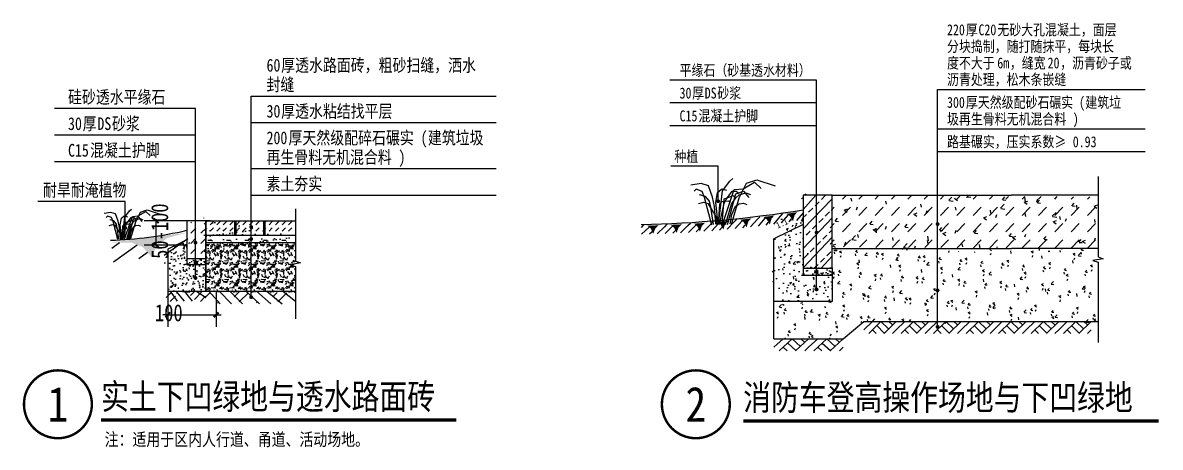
# Model space of a CAD drawing. Extents: x 1977 to 1034874806, y 3985 to 587211952.
# Drawn here: x 517424239 to 517433620, y 293609199 to 293612702 of the extents above; entities that cross this region are included whole.
import ezdxf
from ezdxf.enums import TextEntityAlignment as Align

# ---------------------------------------------------------------- set-up
doc = ezdxf.new("R2010")
doc.units = 0
doc.header["$LTSCALE"] = 10
doc.header["$MEASUREMENT"] = 0
for name, color, linetype in [('---A-中', 2, 'Continuous'), ('---A-特细', 8, 'Continuous'), ('DIM_IDEN', 3, 'Continuous'), ('DIM_LEAD', 3, 'Continuous'), ('DIM_SYMB', 3, 'Continuous'), ('PUB_TEXT', 7, 'Continuous'), ('YS-详图填充', 251, 'Continuous'), ('YS-详图轮廓线', 2, 'Continuous')]:
    doc.layers.add(name, color=color, linetype=linetype)
doc.styles.add('-宋体', font='', dxfattribs={"width": 0.8})
doc.styles.add('黑体', font='simhei.ttf', dxfattribs={"width": 0.8})
doc.styles.add('黑体_T3', font='simhei.ttf', dxfattribs={"width": 0.8})
doc.styles.get('-宋体').set_extended_font_data('SimSun')
doc.dimstyles.new('_TCH_ARCH&&20', dxfattribs={"dimtxt": 70, "dimasz": 20, "dimexe": 50, "dimexo": 0, "dimgap": 20, "dimtad": 1, "dimlfac": 0.001, "dimzin": 0, "dimdsep": 46, "dimtxsty": '黑体_T3', "dimblk": 'ARCHTICK', "dimcen": 0.09, "dimclrt": 7, "dimazin": 2, "dimtfac": 1, "dimtix": 1, "dimtmove": 2, "dimatfit": 3, "dimfxl": 0, "dimtolj": 1, "dimtzin": 0, "dimarcsym": 0})

# ---------------------------------------------------------------- blocks, each defined once
blk = doc.blocks.new('A$C75227326')
at = {"color": 252}
for points in [[(66.71856260278219, 92.1580502967845), (54.61269077846737, 132.7127513954911), (43.43959519594864, 155.3457548586448), (28.01816847316877, 160.4174550699099), (-0.0006187457875057589, 151.2327402436786)], [(80.50817251090848, 92.15804816166929), (62.34112047010058, 145.3989352996723), (48.57583831927695, 146.2584443771193), (31.36957520131909, 156.573044735429), (21.04572677846954, 147.11819916901)], [(86.23086231972047, 92.15804727557406), (80.16056116672189, 143.273518320304), (69.20108785528646, 158.0283101144159), (64.57477064991326, 162.378387365563)], [(75.76991964133413, 92.15804889531864), (66.66269679672041, 122.8653427793324), (59.77671889985868, 132.6937252126663), (54.85809821590738, 137.1166949823528), (44.52867606912696, 140.556480578045), (37.64269817226523, 137.6081635226874)], [(72.45964650462338, 92.1580494078953), (59.82543614624956, 138.861420655172), (48.12373567467512, 143.1479949324421), (40.32305732860186, 133.0159348540037)], [(84.69722197346346, 92.15804751306132), (77.82987346152731, 123.8888031583774), (74.90365156626285, 130.3853797608317), (65.4752708277847, 142.7286776308465), (59.29774186016948, 142.7286776308465), (55.07117925655984, 139.1557087554393)], [(87.02969291319096, 93.02092184535286), (90.69395832672672, 125.6075840364938), (88.05685280055695, 140.9772804393579), (81.46363368352831, 146.2470388906222), (73.99168292527975, 144.6367319638521)], [(90.49954464241819, 92.25048498828255), (92.74509099174247, 119.4596560566715), (95.8220176398936, 133.8046566140401), (101.8948272927846, 151.0352125328645), (113.1193719301555, 154.485870233053), (128.6610841432303, 152.3292400571081)], [(96.8145746232658, 91.12695182948664), (107.630258631445, 133.0544814061868), (111.3928691407382, 142.6231687988766), (120.2862707711938, 146.0404689058341), (123.3645633235756, 142.9648988095723)], [(68.63187521558211, 92.76369773755141), (66.18417505851903, 107.2488001865131), (60.5352509797267, 120.0405723655276), (54.88678220242218, 123.8028146958241), (48.48524496147365, 124.7434988250752), (43.21285511438691, 122.2980166010238)], [(81.06979799970941, 92.30657516357314), (77.69464895503552, 131.4543053040543), (70.57965446963863, 133.6991477821284), (64.21363073565954, 136.3180894909456), (62.71568923328959, 134.0732470128714)], [(86.41692720471838, 92.15804724676127), (84.4349304139796, 122.849281715884), (80.69007665828758, 127.3389666720323), (70.57965446963863, 128.0871651335765), (67.95802919009657, 126.2166689796286)], [(89.15503970116333, 92.19933667867735), (89.90810816480735, 103.4863107628917), (94.0504400152895, 111.0110425168095), (101.7705300192065, 123.8028146958241), (108.7370962584573, 125.6841829542682), (117.2097994245305, 123.426738718772)], [(94.22618672486351, 92.15804603761353), (98.31297142689073, 118.6914430391189), (99.9383973123222, 127.4617720337847), (106.1159262799374, 134.9328845451964), (115.5443070184156, 137.2066369374079)]]:
    blk.add_lwpolyline(points, dxfattribs=at)
blk = doc.blocks.new('$LinePat$素土夯实')
at = {"color": 0}
for p, q in [((0, -210.0000000002183), (210.0000000002183, 0)), ((120.0000000004366, -300), (420.0000000004366, 0)), ((420.0000000004366, 0), (607.5000000004366, -187.5)), ((495.0000000004366, -300), (795.0000000008258, 0)), ((615.0000000006003, 0), (705.0000000005821, -89.99999999998181)), ((210.0000000002183, -209.9999999999454), (300, -300)), ((314.9999999997817, -105.0000000001091), (502.4999999997817, -292.5000000001091)), ((705.0000000010441, -300), (795.0000000008258, -210.0000000002183))]:
    blk.add_line(p, q, dxfattribs=at)
blk = doc.blocks.new('$LinePat$自然土壤')
at = {"color": 0}
for p, q in [((0, -90.00000000005457), (70.98591549290177, -19.01408450693634)), ((0, -300), (210.7368421054289, -89.26315789457112)), ((420.0000000004366, -300), (629.9999999995634, -90.00000000005457)), ((210.0000000002183, -300), (286.3636363636379, -223.6363636365804))]:
    blk.add_line(p, q, dxfattribs=at)
for points in [[(0, 0), (629.9999999995634, 0), (168.0000000003929, -44.99999999989086), (462.0000000002619, -44.99999999989086)], [(168.0000000003929, -44.99999999989086), (462.0000000002619, -44.99999999989086), (252.0000000000437, -131.9999999998799), (377.9999999995198, -131.9999999998799)], [(252.0000000000437, -131.9999999998799), (377.9999999995198, -131.9999999998799), (314.9999999997817, -300)]]:
    blk.add_solid(points, dxfattribs=at)
blk = doc.blocks.new('消防登高场地（大孔混凝土）+下凹绿地')
at = {"layer": '---A-特细'}
h = blk.add_hatch(dxfattribs=at)
h.set_pattern_fill('AR-SAND', color=256, scale=24, style=0)
h.set_pattern_definition([(37.50000000000001, (-1180171.878398657, -1161075.814449847), (-1.92003755518086, 58.72958847952109), [0, -46.32960000000001, 0, -51.81600000000002, 0, -49.53000000000002]), (7.499999999999999, (-1180171.878398657, -1161075.814449847), (53.94279397656032, 86.0190120682025), [0, -24.99360000000001, 0, -41.75760000000001, 0, -16.002]), (327.5, (-1180209.368798614, -1161075.814449847), (94.91908442897497, 0.172462161425484), [0, -15.24, 0, -54.864, 0, -71.62800000000001]), (317.5, (-1180209.368798614, -1161075.814449847), (91.62677429667569, 26.75151879086595), [0, -7.620000000000001, 0, -35.9664, 0, -41.148])])
h.paths.add_polyline_path([(239.9999992847443, 584.0000008940697), (239.9999992847443, 524.0000008940697), (479.9999992847443, 524.0000008940697), (479.9999992847443, 584.0000008940697)])
at = {"layer": 'YS-详图填充'}
h = blk.add_hatch(dxfattribs=at)
h.set_pattern_fill('天然石材', color=256, scale=24, style=0)
h.set_pattern_definition([(45, (-1180051.878398657, -1160960.731725812), (-84.85284768351119, 84.85284768351121), []), (45, (-1180010.14905864, -1161003.814449847), (-84.85284768351119, 84.85284768351121), [47.36844000000001, -27.06768])])
edge = h.paths.add_edge_path()
edge.add_line((239.9999992847443, 584.0000008940697), (479.9999992847443, 584.0000008940697))
edge.add_line((479.9999992847443, 584.0000008940697), (479.9999992847443, 1136.00000089407))
edge.add_arc((431.9999992847443, 1136.00000089407), 48, 0, 90)
edge.add_line((431.9999992847443, 1184.00000089407), (239.9999992847443, 1184.00000089407))
edge.add_line((239.9999992847443, 1184.00000089407), (239.9999992847443, 584.0000008940697))
h = blk.add_hatch(dxfattribs=at)
h.set_pattern_fill('砂石碎砖', color=256, scale=40, style=0)
h.set_pattern_definition([(49.99999999999999, (-36052942.47551203, 1134856.541475594), (286.9040724274658, -25.10085347880796), [30, -330]), (355, (-36052942.47551203, 1134856.541475594), (-55.50053065585482, 300.8768532359687), [24, -264]), (100.4514, (-36052918.56684005, 1134854.449739575), (231.4037526856086, 275.7758168243814), [25.496076, -280.456844]), (46.18420000000002, (-36052942.47551203, 1134936.541475594), (426.8964171412359, -66.20760351611227), [44.99999999999999, -494.9999999999999]), (96.6356, (-36052906.90081406, 1134931.024152815), (373.8650806301995, 389.6471481752898), [38.2441152, -420.6852]), (351.1842, (-36052942.47551203, 1134936.541475594), (373.8647780534509, 389.6474403701299), [36, -396]), (21, (-36052902.47551203, 1134916.541475594), (238.7628205606903, -161.0475555192712), [30, -330]), (326.0000000000001, (-36052902.47551203, 1134916.541475594), (97.32613508993794, 290.0600164530011), [24, -264]), (71.4514, (-36052882.57861882, 1134903.120833218), (336.089051432596, 129.012198683981), [25.496076, -280.456844])])
h.paths.add_polyline_path([(479.9999985694885, 824.0000008940697), (479.999998986721, 744.0000008940697), (741.1428562998772, 744.0000008940697), (2672.669436395168, 744.0000008940697), (2672.669436275959, 1184.00000089407), (479.999998986721, 1184.00000089407)])
h = blk.add_hatch(dxfattribs=at)
h.set_pattern_fill('DASH', color=256, scale=100, angle=45, style=0)
h.set_pattern_definition([(45, (-36052942.47551203, 1134856.541475594), (1.4210854715202e-14, 134.7038418160373), [95.25, -95.25])])
h.paths.add_polyline_path([(479.9999985694885, 824.0000008940697), (479.999998986721, 744.0000008940697), (741.1428562998772, 744.0000008940697), (2672.669436395168, 744.0000008940697), (2672.669436275959, 1184.00000089407), (479.999998986721, 1184.00000089407)])
h = blk.add_hatch(dxfattribs=at)
h.set_pattern_fill('混凝土', color=256, scale=24, style=0)
h.set_pattern_definition([(49.99999999999999, (1147633716.561123, 727640566.6974759), (172.1424438241809, -15.06051239582283), [18, -198]), (355, (1147633716.561123, 727640566.6974759), (-33.30032006712, 180.5261120880029), [14.4, -158.4]), (100.4514, (1147633730.906326, 727640565.4424343), (138.8422516113652, 165.4654900946289), [15.2976456, -168.27410688]), (46.18420000000002, (1147633716.561123, 727640614.6974759), (256.1378516701547, -39.72456343896435), [26.99999999999998, -296.9999999999997]), (96.6356, (1147633737.905941, 727640611.3870823), (224.3190493316888, 233.788289016106), [22.94646912, -252.41112]), (351.1842, (1147633716.561123, 727640614.6974759), (224.3188668320706, 233.7884642220779), [21.6, -237.6]), (21, (1147633740.561123, 727640602.6974759), (143.2576925084308, -96.62853375968133), [18, -198]), (326.0000000000001, (1147633740.561123, 727640602.6974759), (58.39567966117962, 174.0360108112447), [14.4, -158.4]), (71.4514, (1147633752.499259, 727640594.6450906), (201.6534308595576, 77.40731921038858), [15.2976456, -168.27410688]), (37.50000000000001, (1147633716.561123, 727640566.6974759), (2.918365276149761, 79.89452491951477), [0, -156.48, 0, -160.8, 0, -159]), (7.499999999999999, (1147633716.561123, 727640566.6974759), (63.13668898611567, 94.65881085176648), [0, -91.68, 0, -152.88, 0, -60.60000000000001]), (327.5, (1147633663.041123, 727640566.6974759), (128.1173846813782, -5.413169216251142), [0, -60.00000000000001, 0, -187.2, 0, -248.4]), (317.5, (1147633639.041123, 727640566.6974759), (139.9646806421727, 24.02519575975625), [0, -78.00000000000001, 0, -124.32, 0, -176.4])])
h.paths.add_polyline_path([(239.9999992847443, 524.6805464625359), (239.9999992847443, 1016.680546462536), (-7.152557373046875e-07, 896.6805464625359), (-5.960464477539062e-08, 308.6805464625359), (479.9999992251396, 308.6805464625359), (479.9999992847443, 524.6805464625359)])
h = blk.add_hatch(dxfattribs=at)
h.set_pattern_fill('砂石碎砖', color=256, scale=24, style=0)
h.set_pattern_definition([(49.99999999999999, (0, -623.9999985098839), (172.1424434564795, -15.06051208728478), [18, -198]), (355, (0, -623.9999985098839), (-33.3003183935129, 180.5261119415812), [14.4, -158.4]), (100.4514, (14.34520322084427, -625.2550401091576), (138.8422516113652, 165.4654900946289), [15.2976456, -168.2741064]), (46.18420000000002, (0, -575.9999985098839), (256.1378502847416, -39.72456210966737), [26.99999999999998, -296.9999999999997]), (96.6356, (21.34481877088547, -579.3103922009468), (224.3190483781197, 233.7882889051739), [22.94646912, -252.41112]), (351.1842, (0, -575.9999985098839), (224.3188668320705, 233.7884642220779), [21.6, -237.6]), (21, (24, -587.9999985098839), (143.2576923364142, -96.62853331156272), [18, -198]), (326.0000000000001, (24, -587.9999985098839), (58.39568105396276, 174.0360098718007), [14.4, -158.4]), (71.4514, (35.93813592195511, -596.0523839592934), (201.6534308595576, 77.40731921038858), [15.2976456, -168.2741064])])
h.paths.add_polyline_path([(479.9999985694885, 308.6805465817451), (-4.172325134277344e-07, 308.6805463433266), (-2.980232238769531e-07, 0), (571.7310913801193, 0), (741.1428560018539, 144), (2672.669436454773, 144.0000004768372), (2672.669436275959, 744.0000008940697), (479.999998986721, 744.0000008940697)])
at = {"layer": '---A-中'}
for p, q in [((479.9999992847443, 1184.00000089407), (239.9999992847443, 1184.00000089407)), ((239.9999992847443, 1184.00000089407), (239.9999992847443, 524.0000008940697)), ((479.9999992847443, 584.6805464625359), (479.9999992847443, 1184.00000089407)), ((239.9999992847443, 944.0000008940697), (-7.152557373046875e-07, 824.0000008940697)), ((239.9999992847443, 584.0000008940697), (479.9999992847443, 584.0000008940697)), ((479.9999992847443, 584.6805464625359), (479.9999992251396, 308.6805465817451)), ((239.9999992847443, 524.0000008940697), (479.9999992847443, 524.0000008940697))]:
    blk.add_line(p, q, dxfattribs=at)
blk.add_lwpolyline([(-2.980232238769531e-07, 0), (571.7310913801193, 0), (741.1428560018539, 144), (2672.669436395168, 144.0000008940697)], dxfattribs=at)
at = {"layer": 'DIM_IDEN', "const_width": 20}
blk.add_lwpolyline([(-364.0961733947988, -540.3526293112982, 1), (-924.0961733947988, -540.3526293112982, 1)], format="xyb", close=True, dxfattribs=at)
at = {"layer": 'DIM_LEAD'}
for p, q in [((351.8169596791267, 2135.074560809136), (-858.333735380279, 2135.074560809136)), ((351.8169596791267, 1758.274560809135), (351.8169596791267, 2135.074560809136)), ((1349.703889429569, 1544.630072772503), (1349.703889429569, 2058.230072772503)), ((1349.703889429569, 2058.230072772503), (3061.688793841633, 2058.230072772503)), ((351.8169596791267, 1946.674560809136), (-858.333735380279, 1946.674560809136)), ((351.8169596791267, 1758.274560809135), (-858.333735380279, 1758.274560809135)), ((351.8169596791267, 407.3199039697647), (351.8169596791267, 1758.274560809135)), ((1349.703889429569, 1733.030072772503), (3061.688793841633, 1733.030072772503)), ((1349.703889429569, 98.02416741847992), (1349.703889429569, 1544.630072772503)), ((1349.703889429569, 1544.630072772503), (3061.688793841633, 1544.630072772503)), ((-460.2377559542656, 1423.086691617966), (-850.7062462454669, 1423.086691617966)), ((-460.2377559542656, 1135.108359873295), (-460.2377559542656, 1423.086691617966)), ((-460.2377559542656, 1423.086691617966), (-460.2377559542656, 1423.086691617966))]:
    blk.add_line(p, q, dxfattribs=at)
blk.add_lwpolyline([(2672.669436395168, 1338.626192986965), (2672.669436395168, 676.020445138216), (2714.669436395168, 660.7336952990355), (2630.669436395168, 645.9222289195245), (2672.669436395168, 631.020445138216), (2672.669436395168, -31.58530271053314)], dxfattribs=at)
at = {"layer": 'DIM_LEAD', "const_width": 16}
for points in [[(-460.2377559542656, 1127.108359873295, 1), (-460.2377559542656, 1143.108359873295, 1)], [(-460.2377559542656, 1127.108359873295, 1), (-460.2377559542656, 1143.108359873295, 1)], [(1349.703889429569, 939.0300728082657, 1), (1349.703889429569, 955.0300728082657, 1)], [(351.8169596791267, 868.2611953616142, 1), (351.8169596791267, 884.2611953616142, 1)], [(351.8169596791267, 542.1379750370979, 1), (351.8169596791267, 558.1379750370979, 1)], [(351.8169596791267, 399.3199039697647, 1), (351.8169596791267, 415.3199039697647, 1)], [(1349.703889429569, 391.6699529290199, 1), (1349.703889429569, 407.6699529290199, 1)], [(1349.703889429569, 90.02416741847992, 1), (1349.703889429569, 106.0241674184799, 1)]]:
    blk.add_lwpolyline(points, format="xyb", close=True, dxfattribs=at)
at = {"layer": 'DIM_LEAD'}
blk.add_lwpolyline([(152.2468917965889, 942.071128308773, 0, 0, 0), (38.93141610993784, 889.6590307998343, 10.66666666666667, 0, 0), (2.626784920692444, 872.8669566512108, 0, 0, 0)], format="xyseb", dxfattribs=at)
at = {"layer": 'DIM_SYMB', "const_width": 28}
blk.add_lwpolyline([(-253.4834043775595, -677.7382525576038), (3171.96807241569, -677.7382525576038)], dxfattribs=at)
at = {"layer": 'YS-详图轮廓线'}
blk.add_line((0, 0), (-7.152557373046875e-07, 824.0000008940697), dxfattribs=at)
for points in [[(479.999998986721, 1184.00000089407), (1957.942215025425, 1184.00000089407)], [(2672.669436395168, 1184.00000089407), (1957.942215025425, 1184.00000089407)], [(479.999998986721, 744.0000008940697), (1957.942215025425, 744.0000008940697)], [(2672.669436395168, 744.0000008940697), (1957.942215025425, 744.0000008940697)], [(479.9999992847443, 308.6805465817451), (-3.576278686523438e-07, 308.6805463433266)]]:
    blk.add_lwpolyline(points, dxfattribs=at)
blk.add_arc((-1262.072839617729, 10286.7037113905), 9344.222094192815, 271.0329103115978, 279.2503642465793, dxfattribs=at)
at = {"layer": 'YS-详图填充'}
for name, p, xscale, yscale, zscale in [('A$C75227326', (9.47285658121109, 446.3554376363754), -5.399999879300594, 5.399999879300594, 5.4), ('$LinePat$素土夯实', (741.1428564190865, 144.0000008940697), 0.3369129008892018, 0.3333333333333333, 0.3333333333333333), ('$LinePat$素土夯实', (1008.98861262628, 144.0000008940697), 0.3369129008892018, 0.3333333333333333, 0.3333333333333333), ('$LinePat$素土夯实', (1276.834368833474, 144.0000008940697), 0.3369129008892018, 0.3333333333333333, 0.3333333333333333), ('$LinePat$素土夯实', (1544.680125040667, 144.0000008940697), 0.3369129008892018, 0.3333333333333333, 0.3333333333333333), ('$LinePat$素土夯实', (1812.525881247861, 144.0000008940697), 0.3369129008892018, 0.3333333333333333, 0.3333333333333333), ('$LinePat$素土夯实', (2080.371637455054, 144.0000008940697), 0.3369129008892018, 0.3333333333333333, 0.3333333333333333), ('$LinePat$素土夯实', (2348.217393662248, 144.0000008940697), 0.3369129008892018, 0.3333333333333333, 0.3333333333333333), ('$LinePat$素土夯实', (0, 8.940696716308594e-07), 0.3595793029418546, 0.3333333333333333, 0.3333333333333333), ('$LinePat$素土夯实', (285.8655458390713, 8.940696716308594e-07), 0.3595793029418546, 0.3333333333333333, 0.3333333333333333)]:
    blk.add_blockref(name, p, dxfattribs=dict(at, xscale=xscale, yscale=yscale, zscale=zscale))
at = {"layer": 'YS-详图填充', "yscale": 0.2666666666666667, "zscale": 0.2666666666666667}
for p, xscale, rotation in [((-139.0156130339886, 1009.721866491788), 0.3038866220460817, 7.48948101611008), ((50.80962066700897, 1034.677483046024), 0.303886622046069, 8.663402926122886), ((-1093.613369788166, 943.5098735561614), 0.3038866220460688, 1.619871466049987), ((-902.231267777082, 948.9221907176279), 0.3038866220460821, 2.79379337606197), ((-711.0002187443162, 958.2542876451844), 0.3038866220460686, 3.967715286073831), ((-520.0004969601748, 971.5022469453179), 0.3038866220460821, 5.141637196085935), ((-329.3122795892575, 988.6605074381287), 0.3038866220460688, 6.315559106098333)]:
    blk.add_blockref('$LinePat$自然土壤', p, dxfattribs=dict(at, xscale=xscale, rotation=rotation))
at = {"layer": 'PUB_TEXT', "width": 0.8}
for s, height, style, p in [('220', 90.12658227848102, '黑体_T3', (1427.466367541253, 2504.630072772503)), ('厚', 90.12658227848102, '黑体_T3', (1583.010671338722, 2504.630072772503)), ('C20', 90.12658227848102, '黑体_T3', (1686.706873870367, 2504.630072772503)), ('无砂大孔混凝土，面层', 90.12658227848102, '黑体_T3', (1842.251177667836, 2504.630072772503)), ('分块捣制，随打随抹平，每块长', 90.12658227848102, '黑体_T3', (1427.466367541253, 2367.830072772503)), ('平缘石（砂基透水材料）', 90.12658227848102, '黑体_T3', (-778.3535889243176, 2171.074560809136)), ('度不大于', 90.12658227848102, '黑体_T3', (1427.466367541253, 2231.030072772503)), ('6m', 90.12658227848102, '黑体_T3', (1842.251177667835, 2231.030072772503)), ('，缝宽', 90.12658227848102, '黑体_T3', (1945.947380199481, 2231.030072772503)), ('20', 90.12658227848102, '黑体_T3', (2257.035987794418, 2231.030072772503)), ('，沥青砂子或', 90.12658227848102, '黑体_T3', (2360.732190326064, 2231.030072772503)), ('沥青处理，松木条嵌缝', 90.12658227848102, '黑体_T3', (1427.466367541253, 2094.230072772503)), ('30', 90.12658227848102, '黑体_T3', (-778.3535889243176, 1982.674560809136)), ('厚', 90.12658227848102, '黑体_T3', (-674.657386392672, 1982.674560809136)), ('DS', 90.12658227848102, '黑体_T3', (-570.9611838610264, 1982.674560809136)), ('砂浆', 90.12658227848102, '黑体_T3', (-467.2649813293808, 1982.674560809136)), ('300', 90.12658227848102, '黑体_T3', (1427.466367541253, 1905.830072772503)), ('厚天然级配砂石碾实', 90.12658227848102, '黑体_T3', (1583.010671338722, 1905.830072772503)), ('(', 90.12658227848102, '黑体_T3', (2516.276494123532, 1905.830072772503)), ('建筑垃', 90.12658227848102, '黑体_T3', (2568.124595389355, 1905.830072772503)), ('C15', 90.12658227848102, '黑体_T3', (-778.3535889243176, 1794.274560809135)), ('混凝土护脚', 90.12658227848102, '黑体_T3', (-622.8092851268492, 1794.274560809135)), ('圾再生骨料无机混合料', 90.12658227848102, '黑体_T3', (1427.466367541253, 1769.030072772503)), (')', 90.12658227848102, '黑体_T3', (2464.428392857709, 1769.030072772503)), ('路基碾实，压实系数≥', 90.12658227848102, '黑体_T3', (1427.466367541253, 1580.630072772503)), ('0.93', 90.12658227848102, '黑体_T3', (2464.428392857709, 1580.630072772503)), ('种植', 90.12658227848102, '黑体_T3', (-820.8887642520385, 1459.086691617966)), ('消防车登高操作场地与下凹绿地', 210.2953586497891, '黑体', (-253.4834043775595, -588.6580837812324))]:
    blk.add_text(s, height=height, dxfattribs=dict(at, style=style)).set_placement(p)
at = {"layer": 'PUB_TEXT', "style": '-宋体', "width": 0.8}
blk.add_text('1:1', height=53.16455696202532, rotation=24.82207832070869, dxfattribs=at).set_placement((31.63854919678982, 908.1611627569903))
at = {"layer": 'PUB_TEXT', "style": '黑体_T3', "width": 1.022988505747127}
blk.add_text('2', height=289.5756646805565, dxfattribs=at).set_placement((-729.3046448410316, -685.1404616515765), (-558.887701948566, -685.1404616515765), align=Align.FIT)
blk = doc.blocks.new('_ArchTick')
at = {"color": 0, "linetype": 'ByBlock', "const_width": 0.4}
blk.add_lwpolyline([(-0.5, -0.5), (0.5, 0.5)], dxfattribs=at)
blk = doc.blocks.new('*D593')
at = {"layer": 'Defpoints', "color": 0, "transparency": 16777216}
for p in [(1181.149591237864, -1897.836290221762), (1306.958637068662, -1897.836290221762), (1306.95865844799, -1997.836351316523)]:
    blk.add_point(p, dxfattribs=at)
at = {"layer": 'DIM_LEAD', "color": 0, "lineweight": -2, "transparency": 16777216}
for p, q in [((1306.958637068662, -1897.836290221762), (1131.149591237864, -1897.836290221762)), ((1181.149591237864, -1997.836351316523), (1181.149591237864, -1897.836290221762)), ((1306.95865844799, -1997.836351316523), (1131.149591237864, -1997.836351316523))]:
    blk.add_line(p, q, dxfattribs=at)
at = {"layer": 'DIM_LEAD', "color": 0, "lineweight": -2, "transparency": 16777216, "xscale": 20, "yscale": 20, "zscale": 20}
for p, rotation in [((1181.149591237864, -1897.836290221762), 90), ((1181.149591237864, -1997.836351316523), 270)]:
    blk.add_blockref('_ArchTick', p, dxfattribs=dict(at, rotation=rotation))
at = {"layer": 'DIM_LEAD', "color": 7, "transparency": 16777216, "insert": (1195.997872191613, -1940.635195060002), "char_height": 70, "attachment_point": 5, "rotation": 90, "style": '黑体_T3'}
blk.add_mtext('\\A1;50-100', dxfattribs=at)
blk = doc.blocks.new('*D594')
at = {"layer": 'Defpoints', "color": 0, "transparency": 16777216}
for p in [(1228.580298994561, -2187.836306035519), (1428.580291484376, -2187.836263239384), (1428.580291484376, -2285.715726455053)]:
    blk.add_point(p, dxfattribs=at)
at = {"layer": 'DIM_LEAD', "color": 0, "lineweight": -2, "transparency": 16777216}
for p, q in [((1228.580298994561, -2187.836306035519), (1228.580298994561, -2335.715726455053)), ((1428.580291484376, -2187.836263239384), (1428.580291484376, -2335.715726455053)), ((1228.580298994561, -2285.715726455053), (1208.580298994561, -2285.715726455053)), ((1228.580298994561, -2285.715726455053), (1428.580291484376, -2285.715726455053)), ((1428.580291484376, -2285.715726455053), (1448.580291484376, -2285.715726455053))]:
    blk.add_line(p, q, dxfattribs=at)
at = {"layer": 'DIM_LEAD', "color": 0, "lineweight": -2, "transparency": 16777216, "xscale": 20, "yscale": 20, "zscale": 20}
blk.add_blockref('_ArchTick', (1228.580298994561, -2285.715726455053), dxfattribs=at)
at = {"layer": 'DIM_LEAD', "color": 0, "lineweight": -2, "transparency": 16777216, "xscale": 20, "yscale": 20, "zscale": 20, "rotation": 180}
blk.add_blockref('_ArchTick', (1428.580291484376, -2285.715726455053), dxfattribs=at)
at = {"layer": 'DIM_LEAD', "color": 7, "transparency": 16777216, "insert": (1233.050018532488, -2277.807728089992), "char_height": 70, "attachment_point": 5, "style": '黑体_T3'}
blk.add_mtext('\\A1;100', dxfattribs=at)
blk = doc.blocks.new('A$C6B91621B')
at = {"layer": 'YS-详图填充', "linetype": 'Continuous', "ltscale": 10}
h = blk.add_hatch(dxfattribs=at)
h.set_pattern_fill('DASH', color=256, scale=31.35135135640185, angle=45)
h.set_pattern_definition([(44.99999999999999, (-201704734.0863739, -118505564.1051525), (2.784559370319238e-15, 42.23147473831762), [29.86216216697277, -29.86216216697277])])
h.paths.add_polyline_path([(1385.337055683136, -1897.836305988802), (1306.958677292131, -1897.836305988802), (1306.958677362207, -2054.593062840886), (1385.337055659777, -2054.593062794169)])
at = {"layer": 'YS-详图填充'}
h = blk.add_hatch(dxfattribs=at)
h.set_pattern_fill('DASH', color=256, scale=20, angle=45, style=0)
h.set_pattern_definition([(45, (559227465.0701494, 331353256.5050156), (1.77635683940025e-15, 26.94076836320746), [19.05, -19.05])])
h.paths.add_polyline_path([(1505.337055683136, -1957.836306035519), (1505.337055683136, -1897.836306035519), (1385.337055683136, -1897.836306035519), (1385.337055683136, -1957.836306035519)])
h.paths.add_polyline_path([(1510.337055683136, -1897.836306035519), (1510.337055683136, -1957.836306035519), (1625.337055683136, -1957.836306035519), (1625.337055683136, -1897.836306035519)])
h.paths.add_polyline_path([(1630.337055683136, -1957.836306035519), (1755.44054877758, -1957.836306035519), (1755.44054877758, -1897.836306035519), (1630.337055683136, -1897.836306035519)])
h = blk.add_hatch(dxfattribs=at)
h.set_pattern_fill('砂灰土', color=256, scale=10, style=0)
h.set_pattern_definition([(37.50000000000001, (-559226079.7330937, -331360460.4896007), (-1.259867162192163, 38.53647538026317), [0, -30.4, 0, -34, 0, -32.5]), (7.499999999999999, (-559226079.7330937, -331360460.4896007), (35.39553410535454, 56.4429213045948), [0, -16.4, 0, -27.4, 0, -10.5]), (327.5, (-559226104.3330938, -331360460.4896007), (62.2828372350299, 0.1131810707392988), [0, -10, 0, -36, 0, -47]), (317.5, (-559226104.3330938, -331360460.4896007), (60.12253209144588, 17.55351129868499), [0, -5, 0, -23.6, 0, -27])])
h.paths.add_polyline_path([(1755.44054877758, -1957.836306035519), (1755.44054877758, -1987.836306035519), (1385.337055683136, -1987.836306035519), (1385.337055683136, -1957.836306035519)])
h = blk.add_hatch(dxfattribs=at)
h.set_pattern_fill('混凝土', color=256, scale=7.837837839100463, style=0)
h.set_pattern_definition([(49.99999999999999, (1189.391109705624, -6299.68225515885), (56.21768999668294, -4.918410580509239), [5.878378379325347, -64.66216217257882]), (355, (1189.391109705624, -6299.68225515885), (-10.87510452817624, 58.95559967787668), [4.702702703460278, -51.72972973806306]), (100.4514, (1194.0759170295, -6300.09212236344), (45.34262722272772, 54.03715330537437), [4.99585273053453, -54.95438176020415]), (46.18420000000001, (1189.391109705624, -6284.00657948065), (83.64862274359334, -12.9731119359859), [8.817567568987972, -96.99324325886785]), (96.6356, (1196.361827552484, -6285.087676511786), (73.25734720345642, 76.34977908287462), [7.493779330936928, -82.43155947273864]), (351.1842, (1189.391109705624, -6284.00657948065), (73.25728760335585, 76.34983630104114), [7.054054055190417, -77.59459460709459]), (21, (1197.228947544725, -6287.925498400199), (46.78460679519991, -31.55661575993445), [5.878378379325348, -64.66216217257882]), (326.0000000000001, (1197.228947544725, -6287.925498400199), (19.07066115368262, 56.8360846209363), [4.702702703460278, -51.72972973806306]), (71.4514, (1201.127663070413, -6290.55521886618), (65.85528711564456, 25.27941731377132), [4.99585273053453, -54.95438176020415]), (37.50000000000001, (1189.391109705624, -6299.68225515885), (0.9530697412384778, 26.09168043963032), [0, -51.10270271093501, 0, -52.5135135219731, 0, -51.92567568404057]), (7.499999999999999, (1189.391109705624, -6299.68225515885), (20.61896374878728, 30.91335039575953), [0, -29.94054054536377, 0, -49.92702703506995, 0, -19.79054054372867]), (327.5, (1171.912731361804, -6299.68225515885), (41.84013689592899, -1.767814271357791), [0, -19.59459459775116, 0, -61.13513514498361, 0, -81.12162163468979]), (317.5, (1164.074893522704, -6299.68225515885), (45.70918625311805, 7.846066184067231), [0, -25.47297297707651, 0, -40.6000000065404, 0, -57.6081081173884])])
h.paths.add_polyline_path([(1306.958677292131, -1976.214683071726), (1228.580298901127, -2015.403872267228), (1228.580298901127, -2187.836306035519), (1385.337055683136, -2187.836306035519), (1385.337055683136, -2078.106576241395), (1306.958677292131, -2078.106576288112)])
h = blk.add_hatch(dxfattribs=at)
h.set_pattern_fill('GRAVEL', color=256, scale=10, style=0)
h.set_pattern_definition([(228.0128, (54.864, 76.2), (-609.6005179768803, -685.8008426853773), [10.25163, -1014.915]), (184.9697, (48.006, 68.58), (914.4014791853738, 76.19946226162375), [17.59215, -1741.62]), (132.5104, (30.48, 67.056), (761.9994455499507, -838.2008187738121), [12.40446, -1228.041]), (267.2737, (0.762, 48.006), (76.19966912484517, 1523.999509600993), [16.02015, -1585.992]), (292.8337, (0, 32.004), (-381.0010816650571, 914.400519901533), [15.70902, -1555.194]), (357.2737, (6.096, 17.526), (-1523.999509600993, 76.19966912484526), [16.02015, -1585.992]), (37.6942, (22.098, 16.764), (-990.600625837198, -761.9993207095467), [21.18582, -2097.393]), (72.2553, (38.862, 29.718), (533.4010669640159, 1676.400486181092), [20.0016, -1980.159]), (121.4296, (44.958, 48.768), (-609.6001570579344, 990.5988347991806), [16.07438999999999, -1591.365]), (175.2364, (36.576, 62.484), (838.1993415916336, -76.19928488163465), [18.35138999999999, -899.2169999999999]), (222.3974, (18.288, 64.00800000000001), (-914.4000275171913, -838.1989095191091), [23.73234, -2349.504]), (138.8141, (76.2, 47.244), (-533.3996602267421, 457.1992967137202), [8.10015, -801.918]), (171.4692, (70.104, 52.578), (990.5984878677419, -152.400384001371), [15.41046, -1525.638]), (225, (54.864, 54.864), (-1.332267629550188e-14, -76.19994806100593), [10.77627, -96.9867]), (203.1986, (49.53, 64.00800000000001), (381.0012847677251, 152.4006682291879), [5.803229999999999, -574.518]), (291.8014, (44.196, 61.722), (-76.20005345683526, 228.600147261956), [8.20698, -402.144]), (30.9638, (47.244, 54.102), (228.5997586442468, 152.4001187598166), [13.3296, -430.989]), (161.5651, (58.674, 60.96), (152.4000695454294, -76.1998866739523), [9.63861, -231.327]), (16.38950000000001, (0, 61.722), (762.0004204190805, 228.5995244990341), [13.50264, -1336.764]), (70.3462, (12.954, 65.53200000000001), (-304.7991506602952, -838.1988146563501), [11.32797, -1121.466]), (293.1986, (58.674, 76.2), (-152.4006682291879, 381.0012847677251), [11.6064, -568.716]), (343.6105, (63.246, 65.53200000000001), (-762.0004204190805, 228.5995244990343), [13.50264, -1336.764]), (339.444, (0, 14.478), (-381.0004729276773, 152.3998150815041), [13.02105, -638.031]), (294.7751, (12.192, 9.906), (-380.9991121088052, 838.1996107847003), [10.91016, -1080.108]), (66.80140000000002, (59.436, 0), (152.400668229188, 381.0012847677251), [11.6064, -568.716]), (17.354, (64.00800000000001, 10.668), (-990.6000534557986, -304.799540268169), [12.77349, -1264.572]), (69.444, (22.098, 0), (-152.3998150815043, -381.0004729276773), [6.510540000000001, -644.5440000000001]), (101.3099, (54.864, 0), (-76.19962388662044, 304.7990238270787), [3.88545, -384.66]), (165.9638, (54.102, 3.81), (228.6001606409152, -76.19986812370924), [15.70902, -298.4715]), (186.0090000000001, (38.862, 7.62), (761.9988763328386, 76.19982205643575), [14.55801, -1441.242]), (303.6901, (47.244, 47.244), (-76.20002613921697, 152.3998529769552), [10.98972, -263.7534]), (353.1572, (53.34, 38.1), (1295.400535699303, -152.4006825496452), [19.18671, -1899.48]), (60.94540000000001, (72.39, 35.814), (-304.7992909748727, -533.3987283250236), [7.84524, -776.6819999999999]), (90, (76.2, 42.672), (-76.19999999999999, 76.20000000000002), [4.572, -71.628]), (120.2564, (37.338, 9.906), (304.7993540050833, -533.3997309743269), [10.58601, -1048.017]), (48.01280000000001, (32.004, 19.05), (609.6005179768803, 685.8008426853776), [20.50329, -1004.664]), (0, (45.72, 34.29), (76.2, 76.2), [19.812, -56.388]), (325.3048, (65.53200000000001, 34.29), (-761.9986797286106, 533.4000507145429), [12.0483, -1192.779]), (254.0546, (75.438, 27.432), (-76.20019439104422, -304.8007260961089), [11.09487, -543.651]), (207.646, (72.39, 16.764), (-1447.799491470681, -762.0004792417018), [18.06435, -1788.375]), (175.4261, (56.388, 8.382), (-990.6002281424252, 76.19963133658385), [19.11086999999999, -1891.974]), (175.4261, (56.388, 8.382), (-990.6002281424252, 76.19963133658385), [19.11086999999999, -1891.974])])
h.paths.add_polyline_path([(1755.44054877758, -1987.836306035519), (1755.44054877758, -2186.773919045925), (1385.337055683136, -2187.838343858719), (1385.337055683136, -1987.836306035519)])
h = blk.add_hatch(dxfattribs=at)
h.set_pattern_fill('AR-SAND', color=256, scale=7.837837839100463, style=0)
h.set_pattern_definition([(37.50000000000001, (1306.958677292131, -2070.268738449012), (-0.627039291770437, 19.17970795248288), [0, -15.13016216459953, 0, -16.9218918946179, 0, -16.17533784044358]), (7.499999999999999, (1306.958677292131, -2070.268738449012), (17.61645299067854, 28.09179448625821), [0, -8.162324325639224, 0, -13.6370540562509, 0, -5.225878379220234]), (327.5, (1294.715190763309, -2070.268738449012), (30.99834964959131, 0.05632210227640461), [0, -4.977027027828794, 0, -17.91729730018366, 0, -23.39202703079533]), (317.5, (1294.715190763309, -2070.268738449012), (29.92315827738343, 8.736419426352343), [0, -2.488513513914397, 0, -11.74578378567595, 0, -13.43797297513774])])
h.paths.add_polyline_path([(1385.337055683136, -2078.106576288112), (1385.337055683136, -2054.593062817528), (1306.958677292131, -2054.593062817528), (1306.958677292131, -2078.106576288112)])
h = blk.add_hatch(dxfattribs=at)
h.set_pattern_fill('夯实土壤', color=256, scale=15.67567567820093, style=0)
h.set_pattern_definition([(135, (623.9250637121439, -237.8006441641442), (62.29419633316142, 62.29419633316142), []), (135, (591.0061447879219, -237.8006441641442), (62.29419633316142, 62.29419633316142), []), (135, (558.0872258637, -237.8006441641442), (62.29419633316142, 62.29419633316142), []), (45.00000000000001, (623.9250637121439, -237.8006441641442), (62.29419633316142, -62.29419633316142), [41.54054054723245, -46.55675676425675]), (45.00000000000001, (607.4656042500329, -221.3411847020332), (62.29419633316142, -62.29419633316142), [41.54054054723245, -46.55675676425675]), (45.00000000000001, (591.0061447879219, -204.8817252399222), (62.29419633316142, -62.29419633316142), [41.54054054723245, -46.55675676425675])])
h.paths.add_polyline_path([(1228.580298877768, -2188.388148119409), (1228.580298877768, -2229.58431003573), (1385.337055683136, -2229.584310175881), (1385.337055683136, -2188.388148072692)])
h = blk.add_hatch(dxfattribs=at)
h.set_pattern_fill('夯实土壤', color=256, scale=20, style=0)
h.set_pattern_definition([(135, (689.2656512260437, 301.0615940690041), (79.47880220536794, 79.47880220536794), []), (135, (647.2656512260437, 301.0615940690041), (79.47880220536794, 79.47880220536794), []), (135, (605.2656512260437, 301.0615940690041), (79.47880220536794, 79.47880220536794), []), (45.00000000000001, (689.2656512260437, 301.0615940690041), (79.47880220536794, -79.47880220536794), [53, -59.40000000000001]), (45.00000000000001, (668.2656512260437, 322.0615940690041), (79.47880220536794, -79.47880220536794), [53, -59.40000000000001]), (45.00000000000001, (647.2656512260437, 343.0615940690041), (79.47880220536794, -79.47880220536794), [53, -59.40000000000001])])
h.paths.add_polyline_path([(1385.337055683136, -2187.836306035519), (1385.337055683136, -2240.179634571075), (1755.44054877758, -2240.179634571075), (1755.44054877758, -2187.836306035519)])
at = {"linetype": 'Continuous', "ltscale": 0.1}
blk.add_line((1385.337055683136, -2078.106576288112), (1385.337055683136, -2078.106576241395), dxfattribs=at)
at = {"layer": 'Defpoints', "color": 4, "linetype": 'Continuous', "ltscale": 10}
for p, q in [((1405.337055683136, -1897.836306035519), (1385.337055683136, -1897.836306035519)), ((1385.337055683136, -1897.836306035519), (1385.337055683136, -1917.836306035519)), ((1385.337055683136, -1897.836306035519), (1385.337055683136, -1917.43090063327)), ((1385.337055683136, -1897.836306035519), (1404.931650280887, -1897.836306035519))]:
    blk.add_line(p, q, dxfattribs=at)
at = {"layer": 'DIM_IDEN', "const_width": 10}
blk.add_lwpolyline([(915.787081360817, -2654.906148076057, 1), (635.787081360817, -2654.906148076057, 1)], format="xyb", close=True, dxfattribs=at)
at = {"layer": 'DIM_LEAD'}
for p, q in [((1572.77688896656, -1792.557256042957), (1572.77688896656, -1383.057256042957)), ((1572.77688896656, -1383.057256042957), (2583.115112364292, -1383.057256042957)), ((1342.991494247664, -1434.50364684905), (761.0637219228466, -1434.50364684905)), ((1342.991494247664, -1654.30364684905), (1342.991494247664, -1434.50364684905)), ((1572.77688896656, -1492.957256042957), (2583.115112364292, -1492.957256042957)), ((1342.991494247664, -1544.40364684905), (761.0637219228466, -1544.40364684905)), ((1342.991494247664, -1654.30364684905), (761.0637219228466, -1654.30364684905)), ((1342.991494224306, -2133.740403040987), (1342.991494247664, -1654.30364684905)), ((1572.77688896656, -1682.657256042957), (2583.115112364292, -1682.657256042957)), ((1053.092387323082, -1818.502824161611), (693.1180732886769, -1818.502824161611)), ((1053.092368542787, -1927.296278560397), (1053.092387323082, -1818.502824161611)), ((1572.77688896656, -2213.05672699213), (1572.77688896656, -1792.557256042957)), ((1572.77688896656, -1792.557256042957), (2583.115112364292, -1792.557256042957))]:
    blk.add_line(p, q, dxfattribs=at)
at = {"layer": 'DIM_LEAD', "const_width": 8}
for points in [[(1053.092367852293, -1931.296278560397, 1), (1053.09236923328, -1923.296278560397, 1)], [(1572.77688896656, -1927.930843412876, 1), (1572.77688896656, -1919.930843412876, 1)], [(1572.77688896656, -1977.230712890625, 1), (1572.77688896656, -1969.230712890625, 1)], [(1342.991494224026, -1991.885816607129, 1), (1342.991494224586, -1983.885816607129, 1)], [(1342.99149422408, -2071.894833620345, 1), (1342.991494224532, -2063.894833620345, 1)], [(1572.77688896656, -2097.062580168247, 1), (1572.77688896656, -2089.062580168247, 1)], [(1342.991494224111, -2137.740403040987, 1), (1342.991494224501, -2129.740403040987, 1)], [(1572.77688896656, -2217.05672699213, 1), (1572.77688896656, -2209.05672699213, 1)], [(1572.77688896656, -2217.05672699213, 1), (1572.77688896656, -2209.05672699213, 1)]]:
    blk.add_lwpolyline(points, format="xyb", close=True, dxfattribs=at)
at = {"layer": 'DIM_SYMB'}
blk.add_lwpolyline([(1755.44054877758, -1848.074287593365), (1755.44054877758, -2064.027420252562), (1776.44054877758, -2071.670795172152), (1734.44054877758, -2079.076528361908), (1755.44054877758, -2086.527420252562), (1755.44054877758, -2302.480552911758)], dxfattribs=at)
at = {"layer": 'DIM_SYMB', "const_width": 14}
blk.add_lwpolyline([(954.0733295487954, -2720.089813274673), (2419.170375962298, -2720.089813274673)], dxfattribs=at)
at = {"layer": 'YS-详图轮廓线'}
for p, q in [((1385.337055683136, -1897.836306035519), (1306.958677292131, -1897.836306035519)), ((1306.958677292131, -1897.836306035519), (1306.958677292131, -2078.106576241395)), ((1385.337055683136, -1897.836306035519), (1385.337055683136, -2187.836306035519)), ((1385.337055683136, -2078.106576241395), (1385.337055683136, -1897.836306035519)), ((1505.337055683136, -1957.836306035519), (1505.337055683136, -1897.836306035519)), ((1510.337055683136, -1957.836306035519), (1510.337055683136, -1897.836306035519)), ((1625.337055683136, -1957.836306035519), (1625.337055683136, -1897.836306035519)), ((1630.337055683136, -1957.836306035519), (1630.337055683136, -1897.836306035519)), ((1306.958677292131, -1976.214683071726), (1228.580298901127, -2015.403872267228)), ((1228.580298901127, -2015.403872267228), (1228.580298901127, -2187.836306035519)), ((1385.337055683136, -2054.593062817528), (1306.958677292131, -2054.593062817528)), ((1306.958677292131, -2078.106576288112), (1385.337055683136, -2078.106576288112)), ((1385.337055683136, -2187.836306035519), (1385.337055683136, -2078.106576241395)), ((1228.580298994561, -2187.836306035519), (1385.337055683136, -2187.836306035519))]:
    blk.add_line(p, q, dxfattribs=at)
for points in [[(1385.337055683136, -1897.836306035519), (1755.44054877758, -1897.836306035519)], [(1385.337055683136, -1957.836306035519), (1755.44054877758, -1957.836306035519)], [(1385.337055683136, -1987.836306035519), (1755.44054877758, -1987.836306035519)], [(1385.337055683136, -2187.836306035519), (1755.44054877758, -2187.836306035519)]]:
    blk.add_lwpolyline(points, dxfattribs=at)
blk.add_arc((949.5325084367629, -417.9137730703286), 1560.594083207345, 271.6008494345364, 283.2400938166579, dxfattribs=at)
at = {"layer": 'YS-详图填充', "xscale": -1.763513474380006, "yscale": 1.763513474380006, "zscale": 1.763513513797605}
blk.add_blockref('A$C75227326', (1192.998731578953, -2135.950589028261), dxfattribs=at)
at = {"layer": 'YS-详图填充', "xscale": 0.5023478529575206, "yscale": 0.2666666666666667, "zscale": 0.2666666666666667, "rotation": 7.420473144234808}
blk.add_blockref('$LinePat$自然土壤', (994.3645963877087, -1987.377960805876), dxfattribs=at)
at = {"layer": 'PUB_TEXT', "width": 0.8}
for s, height, style, p in [('60', 52.57383966244726, '黑体_T3', (1636.003338519949, -1282.257256042957)), ('厚透水路面砖，粗砂扫缝，洒水', 52.57383966244726, '黑体_T3', (1696.492789996743, -1282.257256042957)), ('封缝', 52.57383966244726, '黑体_T3', (1636.003338519949, -1362.057256042957)), ('硅砂透水平缘石', 52.57383966244726, '黑体_T3', (817.4924263038359, -1413.50364684905)), ('30', 52.57383966244726, '黑体_T3', (1636.003338519949, -1471.957256042957)), ('厚透水粘结找平层', 52.57383966244726, '黑体_T3', (1696.492789996743, -1471.957256042957)), ('30', 52.57383966244726, '黑体_T3', (817.4924263038359, -1523.40364684905)), ('厚', 52.57383966244726, '黑体_T3', (877.9818777806292, -1523.40364684905)), ('DS', 52.57383966244726, '黑体_T3', (938.4713292574224, -1523.40364684905)), ('砂浆', 52.57383966244726, '黑体_T3', (998.9607807342157, -1523.40364684905)), ('200', 52.57383966244726, '黑体_T3', (1636.003338519949, -1581.857256042957)), ('厚天然级配碎石碾实', 52.57383966244726, '黑体_T3', (1726.737515735139, -1581.857256042957)), ('(', 52.57383966244726, '黑体_T3', (2271.142579026279, -1581.857256042957)), ('建筑垃圾', 52.57383966244726, '黑体_T3', (2301.387304764675, -1581.857256042957)), ('C15', 52.57383966244726, '黑体_T3', (817.4924263038359, -1633.30364684905)), ('混凝土护脚', 52.57383966244726, '黑体_T3', (908.2266035190258, -1633.30364684905)), ('再生骨料无机混合料', 52.57383966244726, '黑体_T3', (1636.003338519949, -1661.657256042957)), (')', 52.57383966244726, '黑体_T3', (2180.408401811089, -1661.657256042957)), ('素土夯实', 52.57383966244726, '黑体_T3', (1636.003338519949, -1771.557256042957)), ('耐旱耐淹植物', 52.57383966244726, '黑体_T3', (714.1180732886769, -1797.207465511822)), ('实土下凹绿地与透水路面砖', 105.1476793248945, '黑体', (954.0733295487954, -2675.549728886488)), ('注：适用于区内人行道、甬道、活动场地。', 52.57383966244726, '黑体', (968.6079661846161, -2826.129698948267))]:
    blk.add_text(s, height=height, dxfattribs=dict(at, style=style)).set_placement(p)
at = {"layer": 'PUB_TEXT', "style": '黑体_T3', "width": 1.034883720930233}
blk.add_text('1', height=144.35417799129, dxfattribs=at).set_placement((732.8165353541074, -2727.083237071703), (818.7576273675265, -2727.083237071703), align=Align.FIT)
at = {"layer": 'DIM_LEAD'}
for base, p1, p2, angle, text, picture, middle in [((1181.149591237864, -1897.836290221762), (1306.95865844799, -1997.836351316523), (1306.958637068662, -1897.836290221762), 90.00001224944516, '50-100', '*D593', (1195.997872191613, -1940.635195060002)), ((1428.580291484376, -2285.715726455053), (1228.580298994561, -2187.836306035519), (1428.580291484376, -2187.836263239384), 1.2260190020554179e-05, '100', '*D594', (1233.050018532488, -2277.807728089992))]:
    dim = blk.add_linear_dim(base=base, p1=p1, p2=p2, angle=angle, text=text, dimstyle='_TCH_ARCH&&20', dxfattribs=at)
    dim.commit()
    dim.dimension.update_dxf_attribs({"geometry": picture, "text_midpoint": middle, "dimtype": 161})

msp = doc.modelspace()

# ---------------------------------------------------------------- block references
at = {"color": 1, "linetype": 'Continuous', "ltscale": 10}
msp.add_blockref('消防登高场地（大孔混凝土）+下凹绿地', (517430434.4001574, 293610094.1677396), dxfattribs=at)
at = {"ltscale": 500, "xscale": 2, "yscale": 2, "zscale": 2}
msp.add_blockref('A$C6B91621B', (517422977.7259333, 293614863.6274071), dxfattribs=at)

doc.saveas('drawing.dxf')
